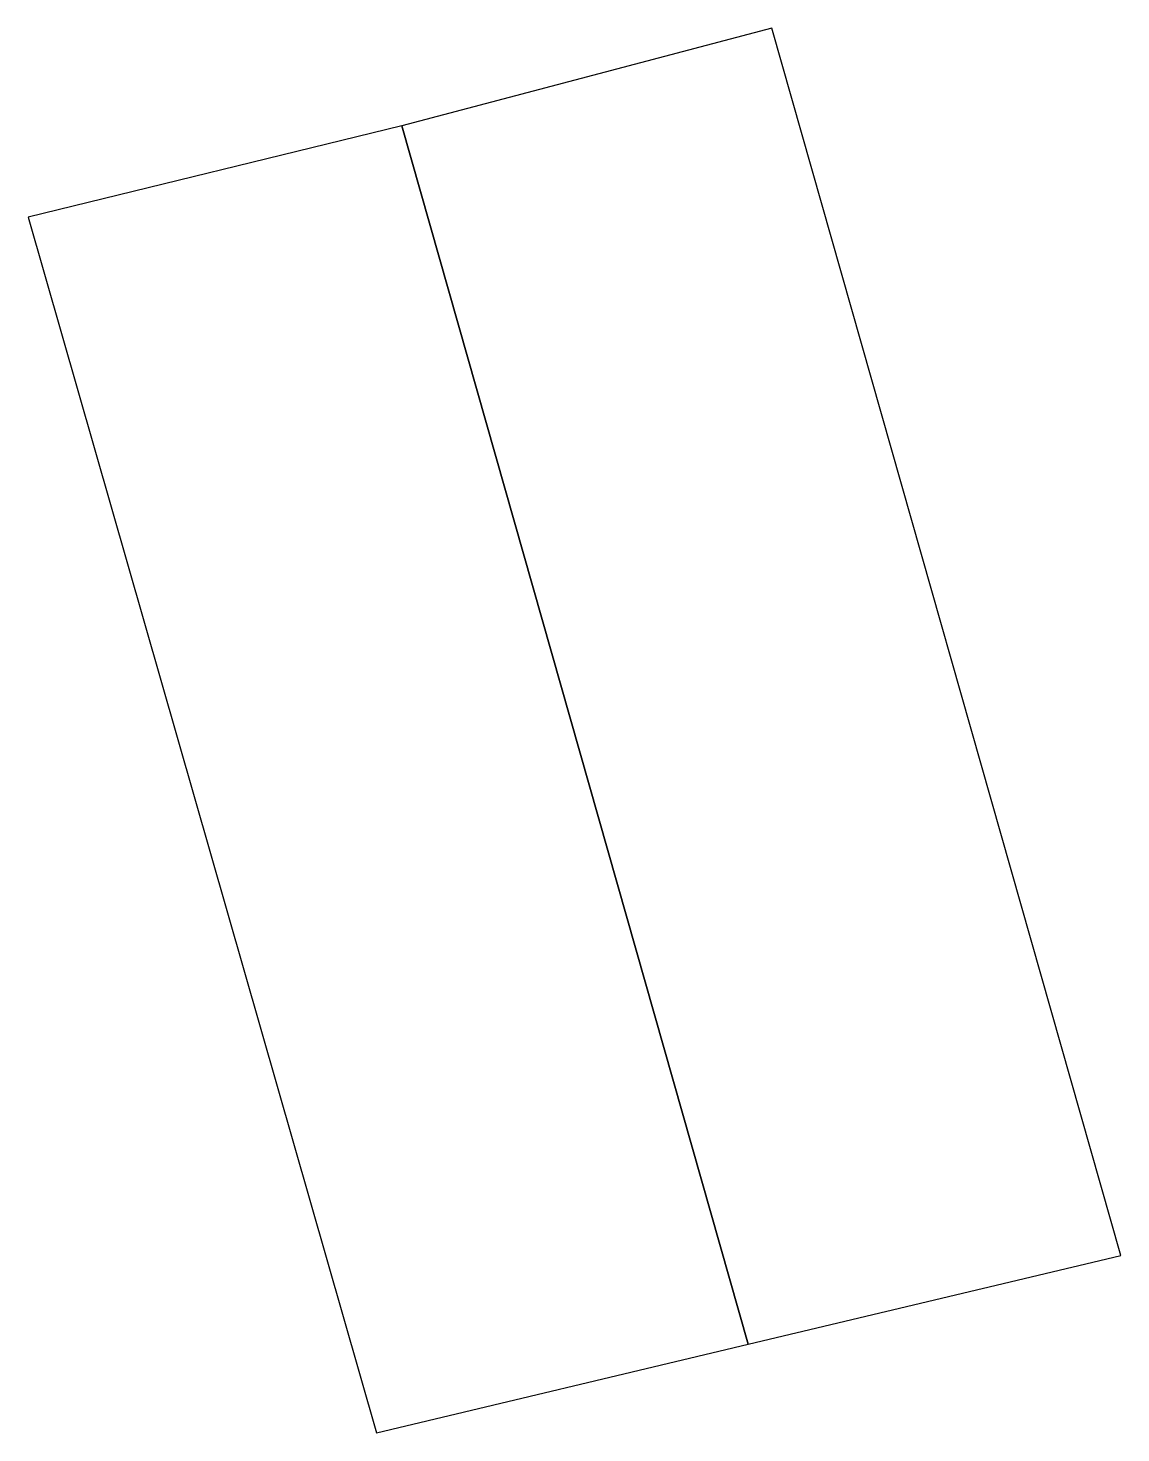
# Model space of a CAD drawing. Header units: millimetres. Extents: x 604152.2 to 604174.1, y 1312090.6 to 1312118.7.
import ezdxf

# ---------------------------------------------------------------- set-up
doc = ezdxf.new("R2010")
doc.units = ezdxf.units.MM
doc.layers.add('CVL_CUADCON_TIT', color=1, linetype='Continuous')

msp = doc.modelspace()

# ---------------------------------------------------------------- linework, layer by layer
at = {"layer": 'CVL_CUADCON_TIT', "color": 7, "ltscale": 0.5, "flags": 128}
msp.add_lwpolyline([(604159.683, 1312116.795), (604166.617, 1312092.415), (604174.078, 1312094.193), (604167.09, 1312118.748), (604159.683, 1312116.795)], dxfattribs=at)
msp.add_lwpolyline([(604152.205, 1312114.962), (604159.176, 1312090.641), (604166.617, 1312092.415), (604159.683, 1312116.795)], close=True, dxfattribs=at)

doc.saveas('drawing.dxf')
